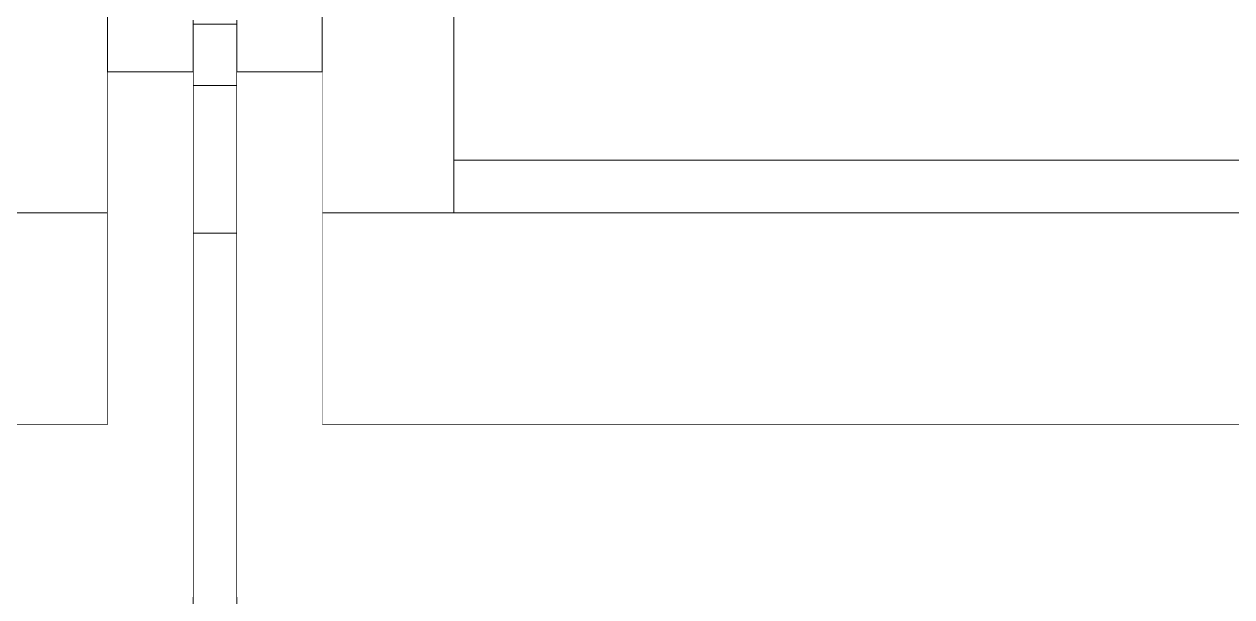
# Model space of a CAD drawing. Header units: millimetres. Extents: x -46169 to 237885, y -84465 to 18123.
# Drawn here: x 165883.6 to 166159.2, y -80735.1 to -80604.2 of the extents above; entities that cross this region are included whole.
import ezdxf

# ---------------------------------------------------------------- set-up
doc = ezdxf.new("R2010")
doc.units = ezdxf.units.MM
doc.header["$MEASUREMENT"] = 0
doc.linetypes.add('Wipeout_Contour', pattern=[1000, 0, -1000])
doc.layers.add('New_A-20-M_Floor_Slab', color=7, linetype='Continuous')
doc.layers.add('New_A-35-M_FFE_Fixed', color=7, linetype='Continuous')
for name, color, linetype, lineweight in [('New_A-20-M_Floor_Slab_Pen_No__89', 8, 'Continuous', 20), ('New_A-35-M_FFE_Fixed_Pen_No__1', 7, 'Continuous', 13), ('New_A-35-M_FFE_Fixed_Pen_No__93', 8, 'Continuous', 13)]:
    doc.layers.add(name, color=color, linetype=linetype, lineweight=lineweight)

# ---------------------------------------------------------------- blocks, each defined once
blk = doc.blocks.new('Section Elem_131_3', base_point=(129666.67, -84332.61))
at = {"color": 254, "linetype": 'Wipeout_Contour', "lineweight": 0, "ltscale": 33598569.1956504}
blk.add_wipeout([(165097.11, -80735.11), (165025.43, -80735.11), (165025.43, -80783.86), (165090.14, -80783.86), (165090.14, -80952.86), (165025.43, -80952.86), (165025.43, -80953.11), (176113.28, -80953.11), (176113.28, -80784.11), (176177.99, -80784.11), (176177.99, -80735.11), (176107.11, -80735.11), (176107.11, -80952.36), (176072.11, -80952.36), (176072.11, -80942.36), (176097.11, -80942.36), (176097.11, -80735.11), (175832.11, -80735.11), (175832.11, -80952.36), (175797.11, -80952.36), (175797.11, -80942.36), (175822.11, -80942.36), (175822.11, -80735.11), (175282.11, -80735.11), (175282.11, -80942.36), (175307.61, -80942.36), (175307.61, -80952.36), (175246.61, -80952.36), (175246.61, -80942.36), (175272.11, -80942.36), (175272.11, -80735.11), (174732.11, -80735.11), (174732.11, -80942.36), (174757.11, -80942.36), (174757.11, -80952.36), (174696.61, -80952.36), (174696.61, -80942.36), (174722.11, -80942.36), (174722.11, -80735.11), (174182.11, -80735.11), (174182.11, -80942.36), (174207.11, -80942.36), (174207.11, -80952.36), (174146.61, -80952.36), (174146.61, -80942.36), (174172.11, -80942.36), (174172.11, -80735.11), (173632.11, -80735.11), (173632.11, -80942.36), (173657.11, -80942.36), (173657.11, -80952.36), (173596.61, -80952.36), (173596.61, -80942.36), (173622.11, -80942.36), (173622.11, -80735.11), (173082.11, -80735.11), (173082.11, -80942.36), (173107.11, -80942.36), (173107.11, -80952.36), (173046.61, -80952.36), (173046.61, -80942.36), (173072.11, -80942.36), (173072.11, -80735.11), (172532.11, -80735.11), (172532.11, -80942.36), (172557.11, -80942.36), (172557.11, -80952.36), (172497.11, -80952.36), (172497.11, -80942.36), (172522.11, -80942.36), (172522.11, -80735.11), (171982.11, -80735.11), (171982.11, -80942.36), (172007.61, -80942.36), (172007.61, -80952.36), (171946.61, -80952.36), (171946.61, -80942.36), (171972.11, -80942.36), (171972.11, -80735.11), (171432.11, -80735.11), (171432.11, -80942.36), (171457.11, -80942.36), (171457.11, -80952.36), (171397.11, -80952.36), (171397.11, -80942.36), (171422.11, -80942.36), (171422.11, -80735.11), (170882.11, -80735.11), (170882.11, -80942.36), (170907.61, -80942.36), (170907.61, -80952.36), (170846.61, -80952.36), (170846.61, -80942.36), (170872.11, -80942.36), (170872.11, -80735.11), (170332.11, -80735.11), (170332.11, -80942.36), (170357.11, -80942.36), (170357.11, -80952.36), (170297.11, -80952.36), (170297.11, -80942.36), (170322.11, -80942.36), (170322.11, -80735.11), (169782.11, -80735.11), (169782.11, -80942.36), (169807.61, -80942.36), (169807.61, -80952.36), (169746.61, -80952.36), (169746.61, -80942.36), (169772.11, -80942.36), (169772.11, -80735.11), (169232.11, -80735.11), (169232.11, -80942.36), (169257.11, -80942.36), (169257.11, -80952.36), (169196.61, -80952.36), (169196.61, -80942.36), (169222.11, -80942.36), (169222.11, -80735.11), (168682.11, -80735.11), (168682.11, -80942.36), (168707.11, -80942.36), (168707.11, -80952.36), (168647.11, -80952.36), (168647.11, -80942.36), (168672.11, -80942.36), (168672.11, -80735.11), (168132.11, -80735.11), (168132.11, -80942.36), (168157.61, -80942.36), (168157.61, -80952.36), (168096.61, -80952.36), (168096.61, -80942.36), (168122.11, -80942.36), (168122.11, -80735.11), (167582.11, -80735.11), (167582.11, -80942.36), (167607.11, -80942.36), (167607.11, -80952.36), (167547.11, -80952.36), (167547.11, -80942.36), (167572.11, -80942.36), (167572.11, -80735.11), (167032.11, -80735.11), (167032.11, -80942.36), (167057.61, -80942.36), (167057.61, -80952.36), (166996.61, -80952.36), (166996.61, -80942.36), (167022.11, -80942.36), (167022.11, -80735.11), (166482.11, -80735.11), (166482.11, -80942.36), (166507.11, -80942.36), (166507.11, -80952.36), (166447.11, -80952.36), (166447.11, -80942.36), (166472.11, -80942.36), (166472.11, -80735.11), (165932.11, -80735.11), (165932.11, -80942.36), (165957.61, -80942.36), (165957.61, -80952.36), (165896.61, -80952.36), (165896.61, -80942.36), (165922.11, -80942.36), (165922.11, -80735.11), (165382.11, -80735.11), (165382.11, -80942.36), (165407.11, -80942.36), (165407.11, -80952.36), (165372.11, -80952.36), (165372.11, -80735.11), (165107.11, -80735.11), (165107.11, -80942.36), (165132.11, -80942.36), (165132.11, -80952.36), (165097.11, -80952.36)], dxfattribs=at).dxf.layer = 'New_A-20-M_Floor_Slab'
blk = doc.blocks.new('Section Elem_134_3', base_point=(129666.67, -84332.61))
at = {"color": 254, "linetype": 'Wipeout_Contour', "lineweight": 0, "ltscale": 2951090.081569894}
blk.add_wipeout([(165902.61, -80601.62), (165902.61, -80615.11), (165922.11, -80615.11), (165922.11, -80599.29), (165919.11, -80599.29), (165919.11, -80601.65), (165909.42, -80601.65), (165909.42, -80549.01), (165919.11, -80549.01), (165919.11, -80551.38), (165922.11, -80551.38), (165922.11, -80520.4), (165902.61, -80520.4), (165902.61, -80549.04), (165908.61, -80549.04), (165908.61, -80601.62)], dxfattribs=at).dxf.layer = 'New_A-20-M_Floor_Slab'
at = {"color": 254, "linetype": 'Wipeout_Contour', "lineweight": 0, "ltscale": 2951491.41101652}
blk.add_wipeout([(165932.11, -80599.29), (165932.11, -80615.11), (165951.61, -80615.11), (165951.61, -80601.62), (165945.61, -80601.62), (165945.61, -80549.04), (165951.61, -80549.04), (165951.61, -80520.4), (165932.11, -80520.4), (165932.11, -80551.38), (165935.11, -80551.38), (165935.11, -80549.01), (165944.8, -80549.01), (165944.8, -80601.65), (165935.11, -80601.65), (165935.11, -80599.29)], dxfattribs=at).dxf.layer = 'New_A-20-M_Floor_Slab'
blk = doc.blocks.new('Section Elem_148_3', base_point=(129666.67, -84332.61))
at = {"color": 254, "linetype": 'Wipeout_Contour', "lineweight": 0, "ltscale": 737683.803435}
blk.add_wipeout([(165902.61, -80503.33), (165872.61, -80503.33), (165872.61, -80647.33), (165902.61, -80647.33)], dxfattribs=at).dxf.layer = 'New_A-35-M_FFE_Fixed'
at = {"color": 254, "linetype": 'Wipeout_Contour', "lineweight": 0, "ltscale": 737875.593124}
blk.add_wipeout([(165922.11, -80603.32), (165922.11, -80604.23), (165932.11, -80604.23), (165932.11, -80603.32)], dxfattribs=at).dxf.layer = 'New_A-35-M_FFE_Fixed'
at = {"color": 254, "linetype": 'Wipeout_Contour', "lineweight": 0, "ltscale": 737881.267857}
blk.add_wipeout([(165932.11, -80606.1), (165922.11, -80606.1), (165922.11, -80607.94), (165932.11, -80607.94)], dxfattribs=at).dxf.layer = 'New_A-35-M_FFE_Fixed'
at = {"color": 254, "linetype": 'Wipeout_Contour', "lineweight": 0, "ltscale": 737887.579262}
blk.add_wipeout([(165932.11, -80611.52), (165932.11, -80609.75), (165922.11, -80609.75), (165922.11, -80611.52)], dxfattribs=at).dxf.layer = 'New_A-35-M_FFE_Fixed'
at = {"color": 254, "linetype": 'Wipeout_Contour', "lineweight": 0, "ltscale": 737899.500958}
blk.add_wipeout([(165922.11, -80618.27), (165932.11, -80618.27), (165932.11, -80616.64), (165922.11, -80616.64)], dxfattribs=at).dxf.layer = 'New_A-35-M_FFE_Fixed'
at = {"color": 254, "linetype": 'Wipeout_Contour', "lineweight": 0, "ltscale": 737911.143676}
blk.add_wipeout([(165922.11, -80625.86), (165932.11, -80625.86), (165932.11, -80622.37), (165922.11, -80622.37)], dxfattribs=at).dxf.layer = 'New_A-35-M_FFE_Fixed'
at = {"color": 254, "linetype": 'Wipeout_Contour', "lineweight": 0, "ltscale": 737944.828214}
blk.add_wipeout([(165932.11, -80646.23), (165932.11, -80640.54), (165922.11, -80640.54), (165922.11, -80646.23)], dxfattribs=at).dxf.layer = 'New_A-35-M_FFE_Fixed'
at = {"color": 254, "linetype": 'Wipeout_Contour', "lineweight": 0, "ltscale": 737878.024648}
blk.add_wipeout([(165932.11, -80604.23), (165922.11, -80604.23), (165922.11, -80606.1), (165932.11, -80606.1)], dxfattribs=at).dxf.layer = 'New_A-35-M_FFE_Fixed'
at = {"color": 254, "linetype": 'Wipeout_Contour', "lineweight": 0, "ltscale": 737884.452741}
blk.add_wipeout([(165922.11, -80609.75), (165932.11, -80609.75), (165932.11, -80607.94), (165922.11, -80607.94)], dxfattribs=at).dxf.layer = 'New_A-35-M_FFE_Fixed'
at = {"color": 254, "linetype": 'Wipeout_Contour', "lineweight": 0, "ltscale": 737896.608265}
blk.add_wipeout([(165932.11, -80616.64), (165932.11, -80614.96), (165922.11, -80614.96), (165922.11, -80616.64)], dxfattribs=at).dxf.layer = 'New_A-35-M_FFE_Fixed'
at = {"color": 254, "linetype": 'Wipeout_Contour', "lineweight": 0, "ltscale": 737902.271401}
blk.add_wipeout([(165932.11, -80619.81), (165932.11, -80618.27), (165922.11, -80618.27), (165922.11, -80619.81)], dxfattribs=at).dxf.layer = 'New_A-35-M_FFE_Fixed'
at = {"color": 254, "linetype": 'Wipeout_Contour', "lineweight": 0, "ltscale": 737935.119124}
blk.add_wipeout([(165932.11, -80640.54), (165932.11, -80635.12), (165922.11, -80635.12), (165922.11, -80640.54)], dxfattribs=at).dxf.layer = 'New_A-35-M_FFE_Fixed'
at = {"color": 254, "linetype": 'Wipeout_Contour', "lineweight": 0, "ltscale": 1105486.051753273}
blk.add_wipeout([(165401.61, -80647.33), (165401.61, -80695.83), (165902.61, -80695.83), (165902.61, -80647.33), (165872.61, -80647.33), (165431.61, -80647.33)], dxfattribs=at).dxf.layer = 'New_A-35-M_FFE_Fixed'
at = {"color": 254, "linetype": 'Wipeout_Contour', "lineweight": 0, "ltscale": 737954.823205}
blk.add_wipeout([(165932.11, -80651.97), (165932.11, -80646.23), (165922.11, -80646.23), (165922.11, -80651.97)], dxfattribs=at).dxf.layer = 'New_A-35-M_FFE_Fixed'
at = {"layer": 'New_A-35-M_FFE_Fixed_Pen_No__93', "linetype": 'Continuous'}
for p, q in [((165902.61, -80647.33), (165902.61, -80503.33)), ((165872.61, -80647.33), (165902.61, -80647.33)), ((165902.61, -80695.83), (165902.61, -80647.33)), ((165902.61, -80695.83), (165401.61, -80695.83))]:
    blk.add_line(p, q, dxfattribs=at)
at = {"color": 254, "linetype": 'Wipeout_Contour', "lineweight": 0, "ltscale": 737893.657061}
blk.add_wipeout([(165922.11, -80614.96), (165932.11, -80614.96), (165932.11, -80613.26), (165922.11, -80613.26)], dxfattribs=at).dxf.layer = 'New_A-35-M_FFE_Fixed'
at = {"color": 254, "linetype": 'Wipeout_Contour', "lineweight": 0, "ltscale": 737905.848748}
blk.add_wipeout([(165932.11, -80622.37), (165932.11, -80619.81), (165922.11, -80619.81), (165922.11, -80622.37)], dxfattribs=at).dxf.layer = 'New_A-35-M_FFE_Fixed'
at = {"color": 254, "linetype": 'Wipeout_Contour', "lineweight": 0, "ltscale": 737926.052628}
blk.add_wipeout([(165932.11, -80635.12), (165932.11, -80630.17), (165922.11, -80630.17), (165922.11, -80635.12)], dxfattribs=at).dxf.layer = 'New_A-35-M_FFE_Fixed'
at = {"color": 254, "linetype": 'Wipeout_Contour', "lineweight": 0, "ltscale": 737997.523851}
blk.add_wipeout([(165932.11, -80651.97), (165922.11, -80651.97), (165922.11, -80695.05), (165932.11, -80695.05)], dxfattribs=at).dxf.layer = 'New_A-35-M_FFE_Fixed'
at = {"color": 254, "linetype": 'Wipeout_Contour', "lineweight": 0, "ltscale": 737890.647381}
blk.add_wipeout([(165932.11, -80611.52), (165922.11, -80611.52), (165922.11, -80613.26), (165932.11, -80613.26)], dxfattribs=at).dxf.layer = 'New_A-35-M_FFE_Fixed'
at = {"color": 254, "linetype": 'Wipeout_Contour', "lineweight": 0, "ltscale": 737921.17461}
blk.add_wipeout([(165922.11, -80630.17), (165932.11, -80630.17), (165932.11, -80629.54), (165922.11, -80629.54)], dxfattribs=at).dxf.layer = 'New_A-35-M_FFE_Fixed'
blk = doc.blocks.new('Section Elem_149_3', base_point=(129666.67, -84332.61))
at = {"layer": 'New_A-35-M_FFE_Fixed_Pen_No__1', "linetype": 'Continuous'}
for p, q in [((165922.11, -80604.23), (165922.11, -80603.32)), ((165932.11, -80604.23), (165932.11, -80603.32)), ((165922.11, -80606.1), (165922.11, -80604.23)), ((165922.11, -80604.23), (165932.11, -80604.23)), ((165922.11, -80607.94), (165922.11, -80606.1)), ((165932.11, -80606.1), (165932.11, -80604.23)), ((165932.11, -80607.94), (165932.11, -80606.1)), ((165922.11, -80609.75), (165922.11, -80607.94)), ((165932.11, -80609.75), (165932.11, -80607.94)), ((165922.11, -80611.52), (165922.11, -80609.75)), ((165922.11, -80613.26), (165922.11, -80611.52)), ((165932.11, -80611.52), (165932.11, -80609.75)), ((165932.11, -80613.26), (165932.11, -80611.52)), ((165922.11, -80614.96), (165922.11, -80613.26)), ((165932.11, -80614.96), (165932.11, -80613.26)), ((165922.11, -80616.64), (165922.11, -80614.96)), ((165922.11, -80618.27), (165922.11, -80616.64)), ((165932.11, -80616.64), (165932.11, -80614.96)), ((165932.11, -80618.27), (165932.11, -80616.64)), ((165922.11, -80619.81), (165922.11, -80618.27)), ((165922.11, -80618.27), (165932.11, -80618.27)), ((165922.11, -80622.37), (165922.11, -80619.81)), ((165932.11, -80619.81), (165932.11, -80618.27)), ((165932.11, -80622.37), (165932.11, -80619.81)), ((165922.11, -80640.54), (165922.11, -80635.12)), ((165932.11, -80640.54), (165932.11, -80635.12)), ((165922.11, -80646.23), (165922.11, -80640.54)), ((165932.11, -80646.23), (165932.11, -80640.54)), ((165922.11, -80651.97), (165922.11, -80646.23)), ((165932.11, -80651.97), (165932.11, -80646.23)), ((165922.11, -80651.97), (165932.11, -80651.97))]:
    blk.add_line(p, q, dxfattribs=at)
at = {"color": 254, "linetype": 'Wipeout_Contour', "lineweight": 0, "ltscale": 737968.05973}
blk.add_wipeout([(165951.61, -80503.33), (165951.61, -80647.33), (165981.61, -80647.33), (165981.61, -80503.33)], dxfattribs=at).dxf.layer = 'New_A-35-M_FFE_Fixed'
at = {"color": 254, "linetype": 'Wipeout_Contour', "lineweight": 0, "ltscale": 737917.412563}
blk.add_wipeout([(165932.11, -80629.54), (165932.11, -80625.86), (165922.11, -80625.86), (165922.11, -80629.54)], dxfattribs=at).dxf.layer = 'New_A-35-M_FFE_Fixed'
at = {"color": 254, "linetype": 'Wipeout_Contour', "lineweight": 0, "ltscale": 738201.198884}
blk.add_wipeout([(165922.11, -80695.05), (165922.11, -80884.65), (165932.11, -80884.65), (165932.11, -80695.05)], dxfattribs=at).dxf.layer = 'New_A-35-M_FFE_Fixed'
at = {"layer": 'New_A-35-M_FFE_Fixed_Pen_No__1', "linetype": 'Continuous'}
for p, q in [((165922.11, -80625.86), (165922.11, -80622.37)), ((165932.11, -80625.86), (165932.11, -80622.37)), ((165922.11, -80630.17), (165922.11, -80625.86)), ((165932.11, -80630.17), (165932.11, -80625.86)), ((165922.11, -80635.12), (165922.11, -80630.17)), ((165932.11, -80635.12), (165932.11, -80630.17)), ((165922.11, -80884.65), (165922.11, -80651.97)), ((165932.11, -80884.65), (165932.11, -80651.97))]:
    blk.add_line(p, q, dxfattribs=at)
at = {"color": 254, "linetype": 'Wipeout_Contour', "lineweight": 0, "ltscale": 1108453.932775428}
blk.add_wipeout([(166452.61, -80647.33), (166422.61, -80647.33), (165981.61, -80647.33), (165951.61, -80647.33), (165951.61, -80695.83), (166452.61, -80695.83)], dxfattribs=at).dxf.layer = 'New_A-35-M_FFE_Fixed'
at = {"layer": 'New_A-35-M_FFE_Fixed_Pen_No__1', "linetype": 'Continuous'}
for p, q in [((165951.61, -80647.33), (165951.61, -80503.33)), ((165951.61, -80695.83), (165951.61, -80647.33)), ((165951.61, -80695.83), (166452.61, -80695.83))]:
    blk.add_line(p, q, dxfattribs=at)
at = {"color": 254, "linetype": 'Wipeout_Contour', "lineweight": 0, "ltscale": 738930.846209}
blk.add_wipeout([(166422.61, -80647.33), (166422.61, -80635.33), (165981.61, -80635.33), (165981.61, -80647.33)], dxfattribs=at).dxf.layer = 'New_A-35-M_FFE_Fixed'
at = {"layer": 'New_A-35-M_FFE_Fixed_Pen_No__1', "linetype": 'Continuous'}
for q in [(165951.61, -80647.33), (166422.61, -80647.33)]:
    blk.add_line((165981.61, -80647.33), q, dxfattribs=at)
at = {"color": 254, "linetype": 'Wipeout_Contour', "lineweight": 0, "ltscale": 738805.209054}
blk.add_wipeout([(166422.61, -80635.33), (166422.61, -80503.33), (165981.61, -80503.33), (165981.61, -80635.33)], dxfattribs=at).dxf.layer = 'New_A-35-M_FFE_Fixed'
at = {"layer": 'New_A-35-M_FFE_Fixed_Pen_No__1', "linetype": 'Continuous'}
for p, q in [((165981.61, -80647.33), (165981.61, -80503.33)), ((165981.61, -80635.33), (166422.61, -80635.33))]:
    blk.add_line(p, q, dxfattribs=at)
blk = doc.blocks.new('Section Elem_177_3', base_point=(129666.67, -84332.61))
at = {"color": 254, "linetype": 'Wipeout_Contour', "lineweight": 0, "ltscale": 1473988.043365867}
blk.add_wipeout([(165382.11, -80735.11), (165922.11, -80735.11), (165922.11, -80615.11), (165902.61, -80615.11), (165902.61, -80695.83), (165401.61, -80695.83), (165401.61, -80615.11), (165382.11, -80615.11)], dxfattribs=at).dxf.layer = 'New_A-20-M_Floor_Slab'
at = {"color": 254, "linetype": 'Wipeout_Contour', "lineweight": 0, "ltscale": 1477945.200440583}
blk.add_wipeout([(165951.61, -80615.11), (165932.11, -80615.11), (165932.11, -80735.11), (166472.11, -80735.11), (166472.11, -80615.11), (166452.61, -80615.11), (166452.61, -80695.83), (165951.61, -80695.83)], dxfattribs=at).dxf.layer = 'New_A-20-M_Floor_Slab'
at = {"layer": 'New_A-20-M_Floor_Slab_Pen_No__89', "linetype": 'Continuous'}
for p, q in [((165902.61, -80615.11), (165922.11, -80615.11)), ((165932.11, -80615.11), (165951.61, -80615.11))]:
    blk.add_line(p, q, dxfattribs=at)

msp = doc.modelspace()

# ---------------------------------------------------------------- block references
at = {"layer": 'New_A-20-M_Floor_Slab'}
for name in ['Section Elem_134_3', 'Section Elem_131_3']:
    msp.add_blockref(name, (129666.67, -84332.61), dxfattribs=at)

# ---------------------------------------------------------------- next in the draw order: block references
at = {"layer": 'New_A-35-M_FFE_Fixed'}
msp.add_blockref('Section Elem_148_3', (129666.67, -84332.61), dxfattribs=at)

# ---------------------------------------------------------------- next in the draw order: block references
msp.add_blockref('Section Elem_149_3', (129666.67, -84332.61), dxfattribs=at)

# ---------------------------------------------------------------- next in the draw order: block references
at = {"layer": 'New_A-20-M_Floor_Slab'}
msp.add_blockref('Section Elem_177_3', (129666.67, -84332.61), dxfattribs=at)

doc.saveas('drawing.dxf')
